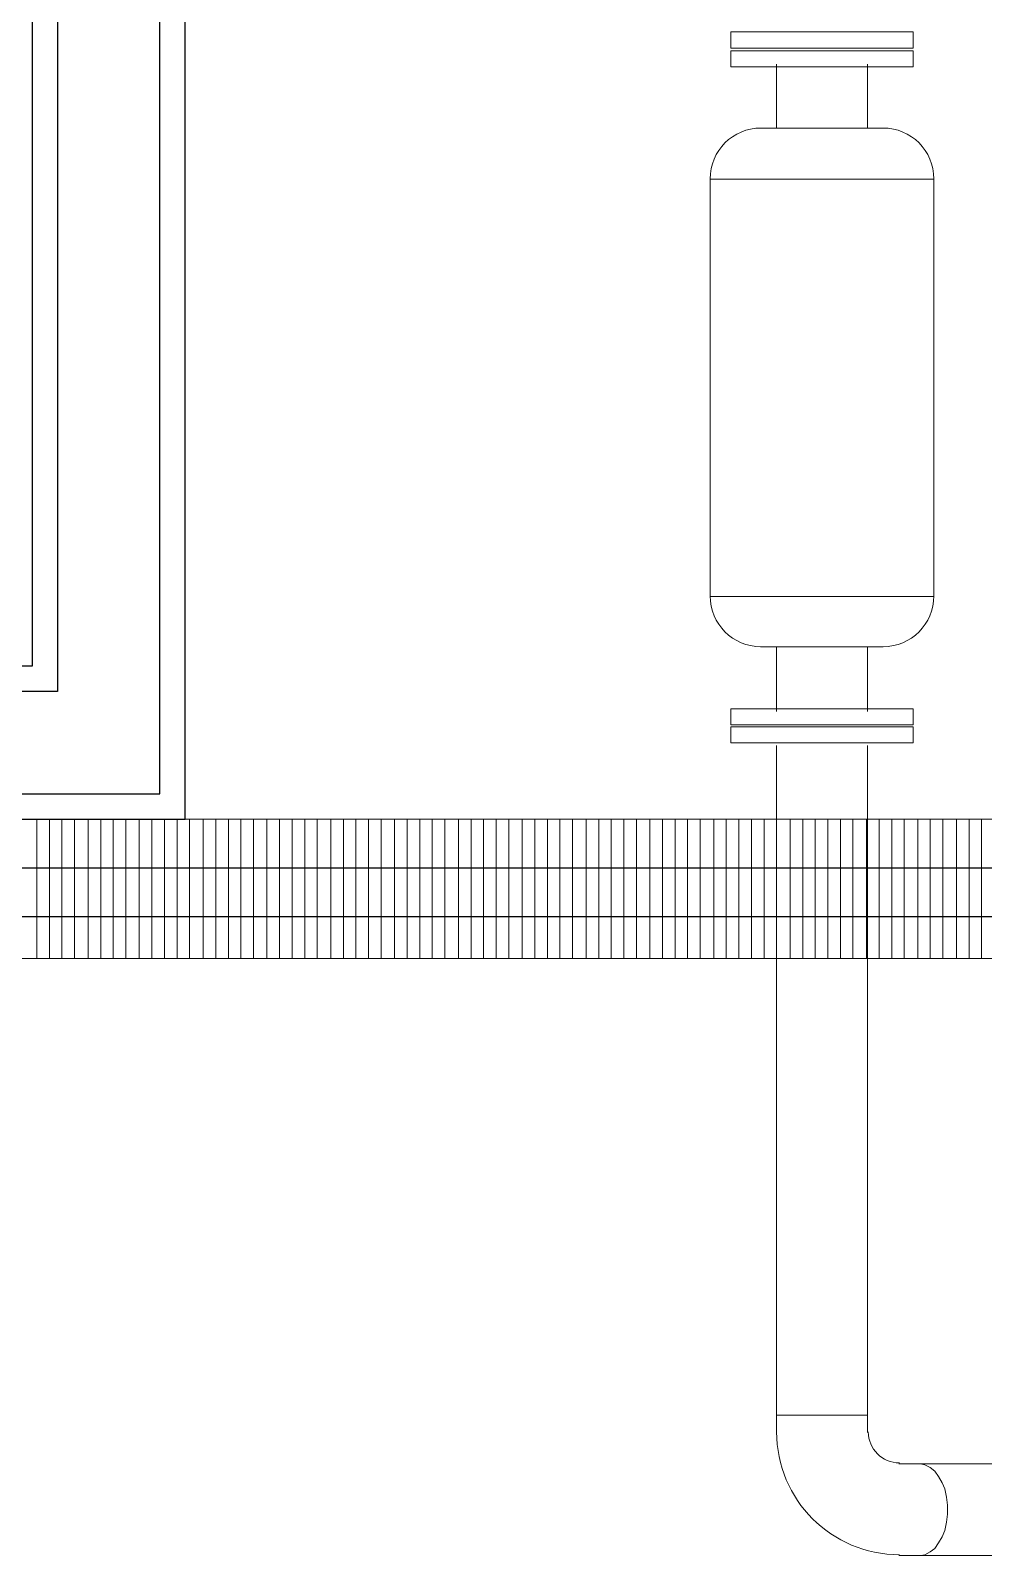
# Model space of a CAD drawing. Header units: millimetres. Extents: x 596 to 768, y 309 to 423.
# Drawn here: x 688.098 to 689.031, y 405.871 to 407.364 of the extents above; entities that cross this region are included whole.
import ezdxf

# ---------------------------------------------------------------- set-up
doc = ezdxf.new("R2010")
doc.units = ezdxf.units.MM
doc.layers.add('1- 3', color=3, linetype='Continuous')

# ---------------------------------------------------------------- blocks, each defined once
blk = doc.blocks.new('CTOBOM')
at = {"color": 0, "lineweight": 5}
for p, q in [((7.143, -1.6809), (7.143, -2.3868)), ((7.2327, -1.6809), (7.2327, -2.3868)), ((7.1676, -2.3419), (7.1615, -2.3445)), ((7.1755, -2.3401), (7.1676, -2.3419)), ((7.1835, -2.3393), (7.1755, -2.3401)), ((7.1923, -2.3393), (7.1835, -2.3393)), ((7.2002, -2.3401), (7.1923, -2.3393)), ((7.2081, -2.3419), (7.2002, -2.3401)), ((7.2143, -2.3445), (7.2081, -2.3419)), ((6.2937, -2.3525), (5.8853, -2.3525)), ((5.8853, -2.3525), (5.8853, -2.5716)), ((6.2937, -2.3525), (6.2937, -2.5716)), ((7.1465, -2.356), (7.1438, -2.3613)), ((7.15, -2.3516), (7.1465, -2.356)), ((7.1553, -2.3481), (7.15, -2.3516)), ((7.1615, -2.3445), (7.1553, -2.3481)), ((7.2204, -2.3481), (7.2143, -2.3445)), ((7.2257, -2.3516), (7.2204, -2.3481)), ((7.2292, -2.356), (7.2257, -2.3516)), ((7.2319, -2.3613), (7.2292, -2.356)), ((5.7568, -2.3727), (5.741, -2.3727)), ((5.741, -2.3727), (5.741, -2.5514)), ((5.7568, -2.5514), (5.7568, -2.3727)), ((5.7594, -2.3727), (5.7753, -2.3727)), ((5.7594, -2.5514), (5.7594, -2.3727)), ((5.7753, -2.3727), (5.7753, -2.5514)), ((6.4195, -2.3727), (6.4037, -2.3727)), ((6.4037, -2.3727), (6.4037, -2.5514)), ((6.4195, -2.5514), (6.4195, -2.3727)), ((6.4213, -2.3727), (6.4371, -2.3727)), ((6.4213, -2.5514), (6.4213, -2.3727)), ((6.4371, -2.3727), (6.4371, -2.5514)), ((7.1438, -2.3613), (7.143, -2.3657)), ((7.2327, -2.3657), (7.2319, -2.3613)), ((5.8351, -2.4026), (5.8351, -2.5223)), ((6.3429, -2.4026), (6.3429, -2.5223)), ((5.7726, -2.4176), (5.8351, -2.4176)), ((5.8351, -2.4176), (5.7726, -2.4176)), ((5.8351, -2.5118), (5.8351, -2.4123)), ((6.3429, -2.5118), (6.3429, -2.4123)), ((6.3429, -2.4176), (6.4063, -2.4176)), ((6.4398, -2.4176), (7.1122, -2.4176)), ((7.0954, -2.4176), (7.0954, -2.5065)), ((5.7726, -2.5065), (5.8351, -2.5065)), ((5.8351, -2.5065), (5.7726, -2.5065)), ((6.3429, -2.5065), (6.4063, -2.5065)), ((6.4398, -2.5065), (7.1122, -2.5065)), ((5.741, -2.5514), (5.7568, -2.5514)), ((5.7753, -2.5514), (5.7594, -2.5514)), ((6.4037, -2.5514), (6.4195, -2.5514)), ((6.4371, -2.5514), (6.4213, -2.5514)), ((6.2937, -2.5716), (5.8853, -2.5716))]:
    blk.add_line(p, q, dxfattribs=at)
at = {"color": 0, "ltscale": 0.075}
for points in [[(4.4319, -1.4166), (4.4319, -4.3655), (4.7219, -4.3655), (4.7219, -4.2155), (4.5819, -4.2155), (4.5819, -3.2355), (6.3619, -3.2355), (6.3619, -4.2155), (6.2219, -4.2155), (6.2219, -4.3655), (6.6119, -4.3655), (6.6119, -4.2155), (6.5119, -4.2155), (6.5119, -3.0855), (4.5819, -3.0855), (4.5819, -1.4166)], [(4.4569, -1.4416), (4.4569, -4.3405), (4.6969, -4.3405), (4.6969, -4.2405), (4.5569, -4.2405), (4.5569, -3.2105), (6.3869, -3.2105), (6.3869, -4.2405), (6.2469, -4.2405), (6.2469, -4.3405), (6.5869, -4.3405), (6.5869, -4.2405), (6.4869, -4.2405), (6.4869, -3.1105), (4.5569, -3.1105), (4.5569, -1.4416)]]:
    blk.add_lwpolyline(points, dxfattribs=at)
at = {"color": 0, "lineweight": 18}
for points in [[(6.6483, -2.2072), (6.6483, -3.9375), (6.5119, -3.9375), (6.5119, -2.2072), (6.6483, -2.2072)], [(6.5119, -2.3058), (6.6483, -2.3058)], [(6.5119, -2.3181), (6.6483, -2.3181)], [(6.5119, -2.3304), (6.6483, -2.3304)], [(6.5119, -2.3437), (6.6483, -2.3437)], [(6.5119, -2.356), (6.6483, -2.356)], [(6.5119, -2.3683), (6.6483, -2.3683)], [(6.5119, -2.3815), (6.6483, -2.3815)], [(6.5119, -2.3938), (6.6483, -2.3938)], [(6.5119, -2.4061), (6.6483, -2.4061)], [(6.5119, -2.4185), (6.6483, -2.4185)], [(6.5119, -2.4317), (6.6483, -2.4317)], [(6.5119, -2.444), (6.6483, -2.444)], [(6.5119, -2.4563), (6.6483, -2.4563)], [(6.5119, -2.4686), (6.6483, -2.4686)], [(6.5119, -2.4809), (6.6483, -2.4809)], [(6.5119, -2.4933), (6.6483, -2.4933)], [(6.5119, -2.5065), (6.6483, -2.5065)], [(6.5119, -2.5188), (6.6483, -2.5188)], [(6.5119, -2.5311), (6.6483, -2.5311)], [(6.5119, -2.5434), (6.6483, -2.5434)], [(6.5119, -2.5558), (6.6483, -2.5558)], [(6.5119, -2.5681), (6.6483, -2.5681)], [(6.5119, -2.5813), (6.6483, -2.5813)], [(6.5119, -2.5936), (6.6483, -2.5936)], [(6.5119, -2.6059), (6.6483, -2.6059)], [(6.5119, -2.6182), (6.6483, -2.6182)], [(6.5119, -2.6306), (6.6483, -2.6306)], [(6.5119, -2.6438), (6.6483, -2.6438)], [(6.5119, -2.6561), (6.6483, -2.6561)], [(6.5119, -2.6684), (6.6483, -2.6684)], [(6.5119, -2.6807), (6.6483, -2.6807)], [(6.5119, -2.6931), (6.6483, -2.6931)], [(6.5119, -2.7063), (6.6483, -2.7063)], [(6.5119, -2.7186), (6.6483, -2.7186)], [(6.5119, -2.7309), (6.6483, -2.7309)], [(6.5119, -2.7432), (6.6483, -2.7432)], [(6.5119, -2.7555), (6.6483, -2.7555)], [(6.5119, -2.7687), (6.6483, -2.7687)], [(6.5119, -2.7811), (6.6483, -2.7811)], [(6.5119, -2.7934), (6.6483, -2.7934)], [(6.5119, -2.8057), (6.6483, -2.8057)], [(6.5119, -2.818), (6.6483, -2.818)], [(6.5119, -2.8312), (6.6483, -2.8312)], [(6.5119, -2.8436), (6.6483, -2.8436)], [(6.5119, -2.8559), (6.6483, -2.8559)], [(6.5119, -2.8682), (6.6483, -2.8682)], [(6.5119, -2.8805), (6.6483, -2.8805)], [(6.5119, -2.8937), (6.6483, -2.8937)], [(6.5119, -2.906), (6.6483, -2.906)], [(6.5119, -2.9184), (6.6483, -2.9184)], [(6.5119, -2.9307), (6.6483, -2.9307)], [(6.5119, -2.943), (6.6483, -2.943)], [(6.5119, -2.9562), (6.6483, -2.9562)], [(6.5119, -2.9685), (6.6483, -2.9685)], [(6.5119, -2.9809), (6.6483, -2.9809)], [(6.5119, -2.9932), (6.6483, -2.9932)], [(6.5119, -3.0055), (6.6483, -3.0055)], [(6.5119, -3.0187), (6.6483, -3.0187)], [(6.5119, -3.031), (6.6483, -3.031)], [(6.5119, -3.0433), (6.6483, -3.0433)], [(6.5119, -3.0557), (6.6483, -3.0557)], [(6.5119, -3.068), (6.6483, -3.068)], [(6.5119, -3.0812), (6.6483, -3.0812)], [(6.5119, -3.0935), (6.6483, -3.0935)], [(6.5119, -3.1058), (6.6483, -3.1058)], [(6.5119, -3.1181), (6.6483, -3.1181)], [(6.5119, -3.1305), (6.6483, -3.1305)], [(6.5119, -3.1437), (6.6483, -3.1437)], [(6.5119, -3.156), (6.6483, -3.156)], [(6.5119, -3.1683), (6.6483, -3.1683)], [(6.5119, -3.1806), (6.6483, -3.1806)], [(6.5119, -3.1938), (6.6483, -3.1938)], [(6.5119, -3.2062), (6.6483, -3.2062)], [(6.5119, -3.2185), (6.6483, -3.2185)], [(6.5119, -3.2308), (6.6483, -3.2308)]]:
    blk.add_lwpolyline(points, dxfattribs=at)
at = {"color": 0, "lineweight": 25}
for points in [[(6.5595, -3.7369), (6.5595, -2.2363)], [(6.607, -3.8478), (6.607, -2.2363)]]:
    blk.add_lwpolyline(points, dxfattribs=at)
at = {"color": 0, "lineweight": 5}
for points in [[(5.8849, -2.3525), (5.8574, -2.3525), (5.8351, -2.3747), (5.8351, -2.4022)], [(6.3429, -2.4022), (6.3429, -2.3747), (6.3207, -2.3525), (6.2932, -2.3525)], [(7.1117, -2.4167), (7.1285, -2.4167), (7.1421, -2.4031), (7.1421, -2.3863)], [(7.1117, -2.5065), (7.1781, -2.5065), (7.2319, -2.4527), (7.2319, -2.3863)], [(5.8351, -2.5219), (5.8351, -2.5493), (5.8574, -2.5716), (5.8849, -2.5716)], [(6.2932, -2.5716), (6.3207, -2.5716), (6.3429, -2.5493), (6.3429, -2.5219)]]:
    blk.add_open_spline(points, degree=3, dxfattribs=at)

msp = doc.modelspace()

# ---------------------------------------------------------------- block references
at = {"layer": '1- 3', "rotation": 270}
msp.add_blockref('CTOBOM', (691.3346, 413.1034), dxfattribs=at)

doc.saveas('drawing.dxf')
